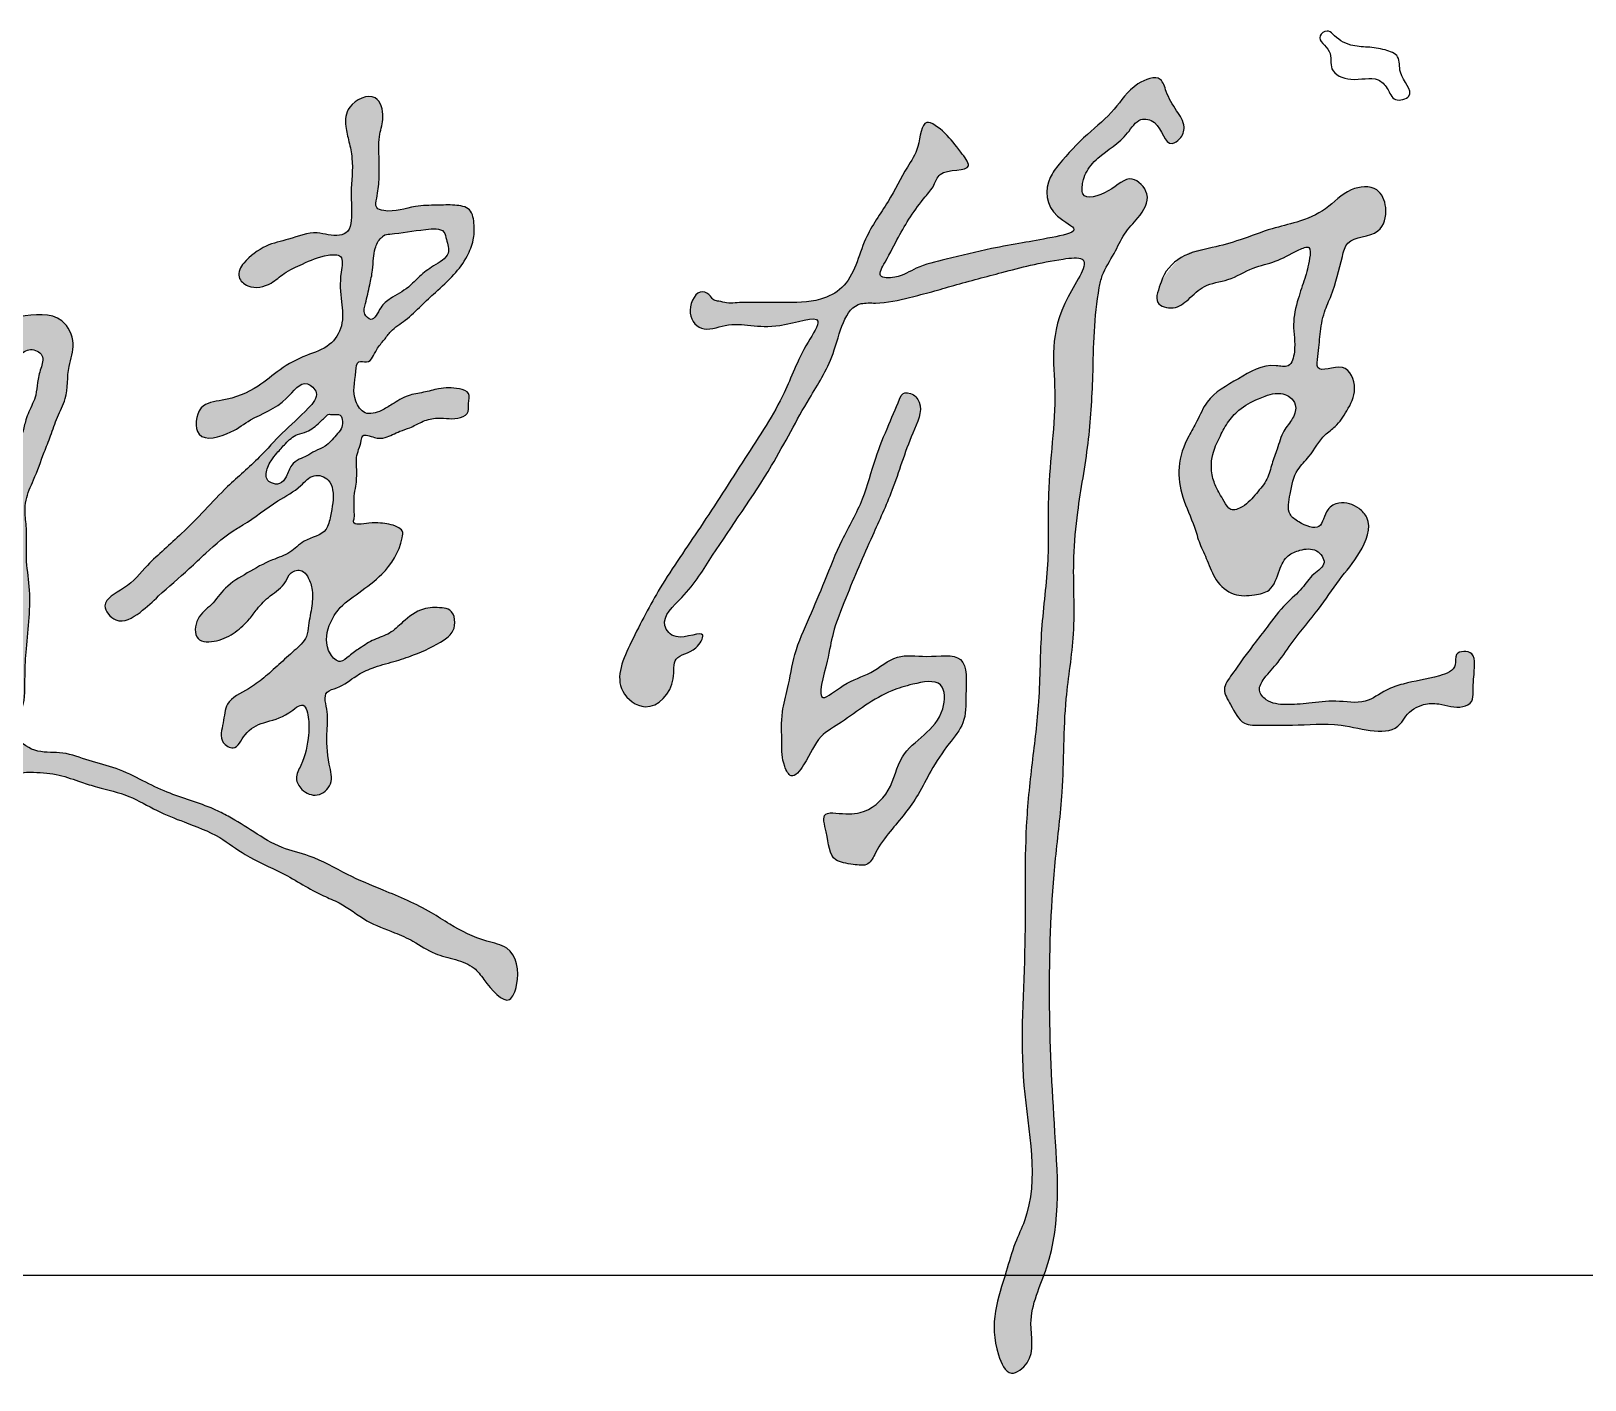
# Model space of a CAD drawing. Extents: x 30064 to 135164, y 17999 to 492668.
# Drawn here: x 132460 to 133329, y 337887 to 338642 of the extents above; entities that cross this region are included whole.
import ezdxf

# ---------------------------------------------------------------- set-up
doc = ezdxf.new("R2010")
doc.units = 0
doc.header["$LTSCALE"] = 1000
doc.header["$MEASUREMENT"] = 0
doc.layers.add('文字和字符', color=7, linetype='Continuous')

msp = doc.modelspace()

# ---------------------------------------------------------------- hatches: boundary and pattern name
at = {"layer": '文字和字符'}
h = msp.add_hatch(color=6, dxfattribs=at)
edge = h.paths.add_edge_path()
edge.add_spline(control_points=[(132858.72, 338490.05), (132858.96, 338490.05), (132883.46, 338490.17), (132898.82, 338489.7), (132920.18, 338500.14), (132924.21, 338525.09), (132939.51, 338545.27), (132948.53, 338563.75), (132957.18, 338576.04), (132958.24, 338595.64), (132973.2, 338583.48), (132978.09, 338576.6), (132989.39, 338562.18), (132968.35, 338565.83), (132965.3, 338554.9), (132955.98, 338544.54), (132946.14, 338529.19), (132939.98, 338516.12), (132932.41, 338503.35), (132946.32, 338503.79), (132955.73, 338510.46), (132975.06, 338514.79), (132994.1, 338519.77), (133015.05, 338523.38), (133027.67, 338525.69), (133049.53, 338529.97), (133027.61, 338539.52), (133026.84, 338556.76), (133037.85, 338571.14), (133049.85, 338583.72), (133066.75, 338597.23), (133074.83, 338611.68), (133092.02, 338618.25), (133095.27, 338605.92), (133100.1, 338598.13), (133106.26, 338589.27), (133103.62, 338581.72), (133094.49, 338575.83), (133092.03, 338591.26), (133079.04, 338593.85), (133071.61, 338580.38), (133059.08, 338574.04), (133050.33, 338564.08), (133048.13, 338557.2), (133046.85, 338546.44), (133064.67, 338551.45), (133074.28, 338563.24), (133087.87, 338549.98), (133079.79, 338537.41), (133070.99, 338528.68), (133065.98, 338516.67), (133059.41, 338507.53), (133054.49, 338484.31), (133054.43, 338452.85), (133052.07, 338410.73), (133045.6, 338377.28), (133042.19, 338341.64), (133044.9, 338306.64), (133037.12, 338263.2), (133038.23, 338221.1), (133027.96, 338142.31), (133029.68, 338054.23), (133037.61, 337964.7), (133015.83, 337922.93), (133022.71, 337899.93), (133006.87, 337887.31), (132993.98, 337915.38), (133003.01, 337938.07), (133009.71, 337962.98), (133025.34, 337995.03), (133010.86, 338054.04), (133017.3, 338126.55), (133015.11, 338187.05), (133019.71, 338232.13), (133024.58, 338268.66), (133024.17, 338306.67), (133029.93, 338345.2), (133027.72, 338389.34), (133035.93, 338440.7), (133027.58, 338478.5), (133055.45, 338516.55), (133026.57, 338513.14), (133006.2, 338507.48), (132980.92, 338501.04), (132963.96, 338495.92), (132949.35, 338492.3), (132936.51, 338489.15), (132915.4, 338490.79), (132910.73, 338459.83), (132892.59, 338433.04), (132872.65, 338393.15), (132845.79, 338356.63), (132828.76, 338328.19), (132810.49, 338312.47), (132821.47, 338299.1), (132839.71, 338308.95), (132831.4, 338293.51), (132818.31, 338293.16), (132821.59, 338274.98), (132806.11, 338258.38), (132784.14, 338275.18), (132797.22, 338303.43), (132812.14, 338332.06), (132835.85, 338365.79), (132858.4, 338401.48), (132881.73, 338436.69), (132889.33, 338460.21), (132906.21, 338485.69), (132871.55, 338472.25), (132855.13, 338481.06), (132834.65, 338472.26), (132825.76, 338485.33), (132833.35, 338498.54), (132839.9, 338494.13), (132841.9, 338491.04), (132845.55, 338490.72), (132850.06, 338489.01), (132858.62, 338490.05), (132858.72, 338490.05)], knot_values=[0, 0, 0, 0, 30.010681, 59.710914, 78.593199, 120.407305, 154.524141, 185.004149, 203.061643, 222.774317, 238.80713, 258.455944, 270.333782, 293.330836, 302.766156, 314.154011, 351.592667, 373.783884, 384.727657, 395.744414, 413.857163, 437.957453, 474.261753, 498.637383, 521.996218, 540.039757, 556.440551, 586.981856, 599.46137, 631.292047, 659.861277, 686.798362, 704.454635, 714.77327, 731.806988, 745.746399, 755.60273, 762.331918, 783.607358, 794.2488, 808.935268, 839.224822, 854.000646, 861.29652, 870.524529, 890.282084, 910.927322, 927.245681, 946.958313, 963.356978, 980.390735, 1000.003082, 1009.515457, 1078.314372, 1130.678307, 1184.843128, 1219.935368, 1279.461792, 1329.992924, 1402.614913, 1454.086505, 1659.988392, 1772.185683, 1817.246483, 1847.677046, 1862.240127, 1879.608782, 1944.488332, 1967.79145, 1986.349178, 2091.415626, 2201.453187, 2292.790848, 2342.000053, 2390.03078, 2446.006624, 2499.916829, 2551.206876, 2630.928051, 2705.368541, 2736.511304, 2751.139397, 2799.882761, 2838.437816, 2856.100871, 2874.060326, 2900.839764, 2911.90203, 2956.44123, 2995.684828, 3055.617738, 3138.927419, 3179.415616, 3204.798199, 3217.112426, 3237.828089, 3249.032304, 3266.585733, 3281.97368, 3312.759311, 3333.895438, 3372.534497, 3420.293911, 3476.863372, 3540.284988, 3599.822241, 3643.146119, 3661.15915, 3690.737213, 3733.200125, 3751.837118, 3768.448916, 3785.656639, 3792.541545, 3796.752385, 3800.355287, 3806.580356, 3819.839144, 3819.839144, 3819.839144, 3819.839144], degree=3, periodic=0)
h = msp.add_hatch(color=6, dxfattribs=at)
edge = h.paths.add_edge_path()
edge.add_spline(control_points=[(132579.23, 338512.05), (132579.34, 338512.18), (132591.87, 338523.75), (132604.94, 338524.77), (132619.11, 338531.02), (132630.13, 338526.18), (132638.41, 338529.39), (132639.98, 338539.2), (132638.55, 338552.44), (132640.8, 338567.49), (132638.12, 338579.77), (132635.63, 338589.07), (132636.47, 338601.44), (132654.02, 338609.06), (132658.2, 338593.74), (132654.41, 338583.41), (132654.87, 338571.48), (132655.1, 338559.28), (132654.12, 338550.55), (132652.27, 338542.68), (132662.69, 338539.74), (132672.97, 338544.39), (132686.66, 338544.31), (132696.4, 338544.8), (132706.92, 338543.19), (132708.19, 338533.22), (132707.98, 338524.49), (132703.94, 338514.8), (132696.74, 338504.82), (132687.22, 338496.5), (132678.12, 338488.06), (132670.37, 338480.12), (132662.02, 338475.26), (132657.64, 338468.72), (132652.77, 338463.85), (132650.28, 338455.3), (132642.35, 338458.09), (132641.62, 338446.42), (132639.23, 338437.83), (132646.59, 338426.22), (132655.85, 338429.06), (132662.98, 338433.56), (132670.49, 338438.35), (132679.67, 338439.51), (132689.12, 338442.27), (132697.31, 338442.65), (132706.33, 338439.87), (132704.51, 338433.43), (132705.25, 338427.17), (132696.26, 338423.97), (132687.87, 338426.34), (132678.69, 338423.51), (132672.61, 338419.86), (132665.5, 338417.9), (132659.22, 338414.15), (132652.45, 338413.75), (132645.69, 338417.31), (132644.5, 338409.97), (132641.89, 338404.97), (132642.37, 338397.62), (132642.43, 338392.32), (132641.91, 338386.84), (132640.74, 338381.86), (132641.09, 338376.94), (132640.88, 338372.88), (132641.29, 338369.93), (132639.34, 338364.84), (132649.41, 338367), (132656.44, 338366.56), (132663.25, 338365.84), (132668.53, 338362.41), (132666.68, 338351.21), (132658.85, 338338.84), (132643.99, 338327.9), (132632.38, 338319.86), (132625.55, 338307.8), (132624.23, 338296.07), (132632.86, 338287.29), (132638.6, 338292.99), (132644.55, 338296.89), (132651.91, 338301.87), (132661.21, 338304.36), (132668.82, 338312.33), (132678.26, 338319.42), (132687.95, 338319.55), (132697.26, 338318.02), (132698.3, 338306.53), (132688, 338298.76), (132676.6, 338293.48), (132662.8, 338288.88), (132651.79, 338286.27), (132641.05, 338281), (132634.22, 338274.77), (132622.79, 338272.39), (132626.73, 338260.64), (132625.35, 338248.05), (132625.82, 338234.51), (132629.97, 338220.76), (132620.64, 338212.64), (132611.65, 338216.36), (132607.35, 338224.09), (132613.2, 338234.09), (132615.44, 338245.56), (132615.89, 338256.03), (132613.29, 338268.25), (132602.2, 338257.44), (132591.22, 338255.91), (132579.63, 338250.42), (132575.15, 338238.44), (132564.71, 338244.69), (132568.33, 338254.88), (132568.6, 338267.54), (132581.15, 338272.93), (132590.6, 338279.98), (132598.94, 338287.63), (132607, 338294.92), (132614.62, 338301.54), (132615.46, 338311.08), (132617.51, 338319.78), (132617.89, 338329.37), (132615.62, 338336.1), (132611.66, 338341.13), (132604.8, 338339.51), (132602.31, 338331.5), (132593.99, 338326.42), (132587.18, 338319.55), (132581.81, 338311.83), (132574.39, 338305.11), (132565.22, 338300.13), (132550.98, 338299.54), (132552.27, 338314.48), (132561.82, 338320.65), (132568.83, 338331.58), (132581.5, 338338.85), (132593.32, 338345.83), (132605.39, 338349.36), (132613.11, 338358.26), (132625.71, 338360.11), (132628.08, 338373.06), (132630.18, 338382.2), (132626.89, 338391.97), (132617.44, 338394.84), (132609.94, 338385.29), (132595.57, 338378.29), (132584.55, 338368.93), (132570.12, 338360.6), (132560.25, 338352.05), (132546.33, 338338.69), (132533.45, 338327.89), (132521.99, 338316.56), (132508.69, 338308.44), (132497.45, 338322.7), (132515.21, 338330.52), (132526.25, 338345.01), (132547.85, 338362.64), (132566.55, 338384.71), (132586.87, 338401.68), (132601.01, 338417.98), (132612.43, 338427.31), (132622.29, 338438.74), (132612.28, 338448.27), (132601.13, 338431.39), (132585.29, 338426.87), (132572, 338416.23), (132550.62, 338410.45), (132552.77, 338433.7), (132570.79, 338435.15), (132586, 338441.14), (132599.56, 338453.21), (132613.14, 338460.52), (132627.42, 338464.71), (132635.42, 338476.95), (132633.64, 338491.81), (132632.49, 338503.14), (132635.62, 338517.08), (132622.54, 338516.56), (132613.35, 338512), (132602.03, 338507.19), (132593.92, 338499.3), (132583.52, 338497.37), (132574.02, 338503.43), (132579.17, 338511.98), (132579.23, 338512.05)], knot_values=[0, 0, 0, 0, 21.814226, 40.014518, 62.705103, 80.181203, 87.059593, 95.960741, 117.525979, 144.48919, 157.446323, 169.514731, 184.787555, 205.834293, 221.965238, 235.360358, 252.742704, 270.71375, 285.202589, 292.391017, 298.294038, 323.168932, 339.890762, 353.677583, 365.620364, 378.129251, 389.526685, 402.989381, 420.611403, 440.531037, 455.37129, 472.336878, 486.5792, 494.822314, 504.352288, 516.704907, 522.699181, 530.27695, 553.639261, 565.149337, 577.864888, 587.528817, 601.603428, 613.797645, 625.753182, 641.937729, 649.9788, 657.766267, 665.645468, 673.686615, 691.069983, 702.267642, 712.223711, 720.551303, 732.907569, 741.299569, 750.370401, 754.159277, 767.819998, 775.008381, 783.993926, 790.014194, 797.893351, 805.081778, 810.473088, 814.666318, 817.720913, 829.769177, 838.760629, 852.283854, 856.964277, 862.355586, 894.641394, 917.573479, 938.655869, 952.338385, 974.413595, 984.091028, 992.098792, 1002.565424, 1015.429981, 1028.359865, 1041.617731, 1060.692449, 1075.149999, 1081.330321, 1097.650211, 1107.252151, 1133.82575, 1149.932866, 1167.658992, 1180.945792, 1198.851742, 1207.212315, 1222.48382, 1236.906949, 1263.262694, 1278.557776, 1291.815576, 1304.435541, 1313.922398, 1324.654884, 1349.142625, 1361.020488, 1372.838601, 1385.371679, 1406.33795, 1423.525104, 1437.340436, 1446.079862, 1461.351368, 1476.168885, 1496.200813, 1510.803882, 1526.560496, 1542.662576, 1557.114579, 1565.766985, 1581.249459, 1594.824166, 1604.755407, 1610.756543, 1619.414177, 1627.419657, 1643.634371, 1658.03725, 1667.713087, 1682.728431, 1698.677316, 1713.209272, 1728.480822, 1743.495369, 1760.340716, 1781.062409, 1803.083586, 1817.90876, 1831.829559, 1851.204785, 1861.937228, 1882.369986, 1890.726834, 1902.273459, 1915.005119, 1936.427946, 1969.389218, 1974.338724, 2005.754245, 2023.168452, 2055.026844, 2074.268902, 2093.867831, 2107.78631, 2127.599717, 2153.412209, 2189.440129, 2240.453356, 2274.08225, 2299.89394, 2328.106323, 2341.387876, 2350.989816, 2370.530551, 2403.28468, 2421.19063, 2445.869309, 2466.302067, 2483.491087, 2513.600141, 2534.81948, 2557.988589, 2577.732832, 2594.915337, 2613.696208, 2636.660478, 2648.798069, 2658.352665, 2679.53953, 2695.582632, 2708.030864, 2726.091721, 2735.787779, 2747.159611, 2747.159611, 2747.159611, 2747.159611], degree=3, periodic=0)
edge = h.paths.add_edge_path(flags=16)
edge.add_spline(control_points=[(132625.94, 338427.13), (132625.89, 338427.08), (132619.98, 338421.36), (132615.89, 338417.8), (132608, 338416.29), (132602.68, 338411.43), (132598.15, 338406.21), (132594.51, 338401.94), (132592.16, 338397.25), (132590.87, 338391.73), (132594.94, 338388.54), (132599.8, 338387.96), (132603.61, 338393.03), (132605.01, 338398.9), (132609.93, 338402.41), (132614.74, 338404.14), (132619.17, 338407.28), (132625.83, 338409.4), (132629.75, 338414.78), (132634.01, 338419.02), (132634.69, 338423.15), (132633.35, 338428.04), (132629.76, 338427.32), (132625.95, 338427.15), (132625.94, 338427.13)], knot_values=[0, 0, 0, 0, 8.439041, 20.62857, 28.097042, 39.877603, 49.765051, 57.178901, 62.854461, 72.258155, 76.58164, 82.950578, 90.312624, 100.188639, 107.6845, 114.090351, 121.535477, 130.11106, 142.317774, 148.462757, 154.387511, 159.526625, 165.895648, 169.459976, 169.459976, 169.459976, 169.459976], degree=3, periodic=0)
edge = h.paths.add_edge_path(flags=16)
edge.add_spline(control_points=[(132656, 338526.11), (132655.94, 338526.06), (132651.9, 338520.06), (132651.73, 338514.55), (132651.28, 338507.42), (132649.5, 338499.06), (132647.77, 338491.13), (132645.62, 338483.94), (132651.77, 338478.12), (132655.24, 338487.82), (132662.11, 338493.1), (132670.75, 338497.42), (132677.59, 338505.14), (132685.08, 338510.62), (132695.3, 338515.96), (132692.71, 338524.1), (132691.12, 338531.98), (132676.24, 338530.65), (132665.97, 338528.01), (132658.09, 338528.29), (132656.01, 338526.12), (132656, 338526.11)], knot_values=[0, 0, 0, 0, 9.334311, 17.140719, 26.361451, 38.018579, 52.789195, 61.01517, 67.124154, 79.068588, 89.242621, 105.885881, 117.802758, 131.460083, 146.451071, 157.202444, 163.309657, 177.435607, 205.630785, 210.588468, 213.165382, 213.165382, 213.165382, 213.165382], degree=3, periodic=0)
h = msp.add_hatch(color=6, dxfattribs=at)
edge = h.paths.add_edge_path()
edge.add_spline(control_points=[(133092.07, 338501.44), (133092.13, 338501.63), (133103.45, 338519.86), (133119.91, 338519.66), (133137.27, 338525.23), (133152.56, 338531.2), (133169.13, 338534.91), (133185.01, 338541.25), (133195.68, 338554.28), (133213.5, 338556.02), (133219.26, 338542.32), (133215.04, 338525.76), (133196.52, 338527.73), (133192.01, 338510.53), (133189.25, 338497.76), (133182.68, 338484.04), (133180.72, 338472.02), (133180.27, 338462.7), (133178.04, 338449.12), (133195.97, 338458.43), (133202.36, 338441.07), (133196.44, 338430), (133190.72, 338421.03), (133181.28, 338414.78), (133176.5, 338404.86), (133166.61, 338395.73), (133164.51, 338384.23), (133162.05, 338372.08), (133170.16, 338366.21), (133182.25, 338361.2), (133183.44, 338374.34), (133192.85, 338379.37), (133201.81, 338376.32), (133210.93, 338366.5), (133203.76, 338349.03), (133191.27, 338335.02), (133179.86, 338317.33), (133167.22, 338303.13), (133158.19, 338289.08), (133150.72, 338281.51), (133145.48, 338273.19), (133151.86, 338265.75), (133162.41, 338264.68), (133175.39, 338265.75), (133190.03, 338267.95), (133205.8, 338264.55), (133216.81, 338273.18), (133230.94, 338278.05), (133243.4, 338279.32), (133258.08, 338284.71), (133255.39, 338295.14), (133267.11, 338295.43), (133267.41, 338287.01), (133266.86, 338280.08), (133266.44, 338273.28), (133266.6, 338266.24), (133258, 338262.04), (133249.12, 338265.99), (133237.54, 338265.68), (133229.82, 338260.74), (133221.23, 338245.59), (133193.17, 338256.35), (133168.85, 338253.05), (133151.17, 338253.77), (133136.5, 338253.17), (133131.96, 338264.09), (133125.45, 338273.6), (133132.37, 338282.7), (133137.78, 338290.7), (133144.52, 338299.52), (133152.29, 338309.71), (133160.54, 338320.77), (133170.92, 338329.38), (133176.11, 338337.92), (133185.72, 338343.62), (133178.88, 338353.04), (133170.27, 338351.94), (133161.96, 338348.64), (133157.48, 338339.57), (133154.79, 338328.47), (133143.26, 338326.06), (133132.09, 338325.41), (133121.98, 338334.18), (133118.34, 338345.36), (133113.45, 338354.83), (133110.2, 338367.1), (133103.52, 338380.37), (133100.62, 338398.4), (133105.8, 338412.93), (133112.76, 338424.15), (133118.27, 338438.03), (133135.69, 338447.18), (133150.27, 338456.64), (133164.61, 338452.95), (133167.84, 338465.49), (133165.02, 338477.23), (133168.21, 338491.23), (133172.57, 338503.61), (133174.83, 338511.68), (133176.11, 338522.55), (133165.08, 338517.73), (133157.17, 338512.62), (133142.29, 338509.75), (133130.57, 338501.79), (133116.19, 338500.74), (133107.91, 338491.82), (133099.93, 338485.85), (133086.2, 338487.87), (133092.04, 338501.32), (133092.07, 338501.44)], knot_values=[0, 0, 0, 0, 24.512001, 49.882294, 72.277412, 98.738469, 118.409447, 143.109669, 167.776883, 187.618262, 203.042037, 222.126752, 247.275306, 258.48372, 289.86628, 303.795246, 321.379231, 338.707377, 347.328395, 366.307106, 385.237264, 403.506228, 418.562709, 428.786369, 449.648574, 463.118664, 483.023077, 498.54091, 507.708607, 523.614939, 538.272825, 548.331434, 564.446663, 573.613544, 601.356343, 627.727416, 655.753502, 687.468657, 707.386499, 724.030195, 733.822997, 742.988374, 758.369859, 776.521682, 797.368312, 820.285411, 838.875384, 852.53501, 881.495768, 896.424896, 904.484831, 916.221913, 924.49056, 934.624145, 946.353648, 953.359124, 961.492881, 980.267656, 992.004738, 1008.557493, 1015.80342, 1061.650078, 1099.490071, 1123.473109, 1136.892554, 1154.792681, 1167.453766, 1180.555905, 1196.223819, 1209.542153, 1226.270416, 1249.735518, 1266.970627, 1281.05191, 1293.130439, 1303.91699, 1316.71909, 1326.731209, 1339.888064, 1357.279911, 1369.076666, 1385.0742, 1402.881823, 1419.32573, 1433.82478, 1447.087554, 1471.921893, 1495.500471, 1520.791964, 1533.894554, 1550.83807, 1581.024251, 1611.984954, 1621.45011, 1633.096343, 1654.387173, 1674.742462, 1691.115782, 1707.380906, 1715.678547, 1723.570803, 1743.940975, 1761.902668, 1783.344225, 1802.439161, 1818.418402, 1831.919163, 1844.453477, 1860.498716, 1860.498716, 1860.498716, 1860.498716], degree=3, periodic=0)
edge = h.paths.add_edge_path(flags=16)
edge.add_spline(control_points=[(133146.46, 338436.1), (133146.33, 338436.04), (133134.66, 338430.32), (133129.17, 338422.99), (133124.5, 338414.12), (133120.73, 338406.07), (133119.85, 338397.42), (133121.19, 338389.91), (133124.37, 338383.65), (133127.39, 338378.74), (133130.67, 338372.6), (133139.57, 338376.15), (133144.96, 338382.96), (133151.9, 338390.6), (133153.8, 338399.83), (133157.44, 338408.51), (133159.62, 338417.95), (133165.95, 338424.47), (133168.34, 338432.2), (133163.76, 338438.52), (133156.25, 338439.61), (133151.56, 338438.22), (133146.51, 338436.11), (133146.46, 338436.1)], knot_values=[0, 0, 0, 0, 17.49913, 30.768414, 43.809406, 57.820521, 67.761158, 79.395962, 89.172864, 96.402516, 104.532234, 113.624822, 128.719094, 142.570854, 155.091253, 167.081152, 182.063386, 194.044375, 204.792336, 212.007375, 223.839632, 231.821798, 237.531752, 237.531752, 237.531752, 237.531752], degree=3, periodic=0)
h = msp.add_hatch(color=6, dxfattribs=at)
edge = h.paths.add_edge_path()
edge.add_spline(control_points=[(132431.47, 338477.3), (132431.7, 338477.38), (132456.7, 338483.28), (132476.41, 338485.12), (132486.09, 338467.18), (132479.87, 338452.75), (132481.37, 338438.05), (132474.64, 338425.97), (132471.5, 338415.73), (132466.7, 338404.18), (132463.21, 338393.92), (132458.28, 338383.43), (132456.17, 338374.13), (132458.44, 338361.42), (132456.89, 338347.29), (132460.93, 338324.95), (132458, 338302.82), (132456.55, 338280.23), (132457.37, 338265.26), (132451.48, 338254.84), (132452.55, 338244.16), (132464.2, 338237.46), (132478.56, 338239.15), (132492.8, 338233.24), (132508.32, 338229.89), (132522.36, 338222.64), (132540.06, 338213.81), (132556.95, 338209.59), (132572.9, 338201.49), (132585.14, 338193.62), (132599.59, 338184.47), (132618.68, 338180.48), (132636.38, 338169.82), (132659.6, 338160.32), (132679.25, 338152.04), (132697.35, 338140.18), (132710.99, 338133.04), (132730.71, 338129.57), (132734.28, 338112.92), (132726.96, 338094.24), (132714.81, 338109.36), (132707.96, 338118.82), (132697.37, 338122.82), (132685.17, 338125.25), (132674.76, 338132.7), (132661.84, 338138.31), (132647.04, 338143.53), (132635.42, 338153.43), (132618.4, 338159.96), (132602.1, 338171.21), (132581.2, 338179.23), (132564.96, 338192.39), (132547.47, 338198.72), (132530.17, 338205.52), (132515.08, 338214.7), (132500.14, 338218.03), (132487.23, 338221.97), (132475.52, 338226.38), (132463.77, 338227.23), (132450.71, 338227.48), (132448.05, 338216.45), (132445.33, 338205.29), (132433.5, 338195.67), (132428.26, 338180.1), (132414.43, 338177.53), (132400.78, 338177.35), (132394.89, 338193.51), (132380.96, 338201.3), (132374.41, 338220.15), (132389.89, 338230.17), (132398.91, 338240.66), (132411.88, 338248.82), (132422.88, 338257.89), (132437.29, 338248.93), (132441.63, 338260.68), (132442.35, 338270.12), (132443.3, 338283.86), (132447.41, 338302.17), (132444.39, 338325.16), (132444.98, 338349.5), (132441.5, 338368.83), (132444.16, 338383.59), (132448.35, 338394.94), (132453.06, 338403.14), (132453.27, 338411.56), (132455.96, 338417.48), (132457.19, 338425.27), (132460.59, 338431.93), (132463.35, 338438.75), (132463.61, 338445.68), (132465.54, 338452.55), (132468.29, 338461), (132459.33, 338465.27), (132454.18, 338460.36), (132447.8, 338458.92), (132447.57, 338450.36), (132435.94, 338454.5), (132432.5, 338462.31), (132432.31, 338469.34), (132433.37, 338473.92), (132431.43, 338477.29), (132431.47, 338477.3)], knot_values=[0, 0, 0, 0, 31.567408, 64.804615, 84.514899, 102.449572, 127.665217, 143.393176, 158.761139, 172.306084, 195.386314, 203.777391, 220.63047, 233.896682, 257.032253, 279.176201, 327.700844, 348.661996, 374.096735, 388.033075, 396.915328, 415.877792, 435.250381, 456.66983, 478.431065, 501.305126, 522.015154, 560.722472, 573.046245, 596.2976, 621.456877, 643.421109, 676.452722, 706.559804, 747.979879, 764.804525, 796.369237, 812.756663, 842.42195, 854.740888, 879.873646, 891.588111, 907.370515, 923.988969, 943.623296, 959.405623, 982.733778, 1008.381509, 1021.700495, 1058.208083, 1090.24983, 1114.093944, 1144.201026, 1166.925646, 1191.573171, 1217.002209, 1229.971469, 1248.063792, 1268.029249, 1281.440462, 1294.753802, 1308.690116, 1329.858381, 1355.865323, 1368.43417, 1386.209945, 1406.30905, 1430.06276, 1453.845898, 1470.989804, 1499.087867, 1512.54167, 1535.266273, 1553.042048, 1560.571233, 1580.172383, 1594.917168, 1617.197884, 1657.975453, 1689.943564, 1718.67234, 1738.776712, 1751.36341, 1769.195262, 1777.025624, 1785.794542, 1795.901638, 1809.568461, 1816.675984, 1826.397683, 1837.686133, 1847.881877, 1857.816128, 1868.115168, 1875.917125, 1881.585263, 1896.597226, 1905.82176, 1918.671785, 1923.218896, 1927.782629, 1927.782629, 1927.782629, 1927.782629], degree=3, periodic=0)
edge = h.paths.add_edge_path(flags=17)
edge.add_spline(control_points=[(132401.72, 338222.89), (132401.66, 338222.85), (132395.99, 338219.19), (132395.9, 338213.22), (132396.32, 338207.51), (132398.57, 338201.18), (132403.82, 338197.94), (132406.07, 338192.83), (132410.3, 338191.38), (132414.1, 338191.34), (132416.98, 338193.77), (132420.18, 338196.34), (132423.9, 338197.29), (132427.93, 338198.77), (132430.44, 338202.43), (132433.8, 338206.65), (132436.46, 338213.63), (132438.4, 338221.49), (132441.91, 338229.54), (132441.55, 338235.44), (132442.32, 338242.91), (132432.25, 338242.58), (132424.58, 338245.12), (132418.91, 338240.9), (132414.84, 338237.85), (132412.29, 338234.34), (132410.19, 338230.91), (132407.31, 338228.71), (132406.06, 338225.24), (132401.78, 338222.92), (132401.72, 338222.89)], knot_values=[0, 0, 0, 0, 9.663903, 14.696519, 25.589324, 33.287033, 41.448102, 50.312117, 54.669885, 59.317586, 65.471876, 69.610934, 76.339168, 81.250991, 86.994431, 94.228062, 103.814692, 117.550507, 128.275999, 139.362893, 142.658643, 157.109971, 167.517587, 177.222957, 183.783609, 188.977779, 195.04957, 200.641099, 203.083872, 211.139425, 211.139425, 211.139425, 211.139425], degree=3, periodic=0)
h = msp.add_hatch(color=6, dxfattribs=at)
edge = h.paths.add_edge_path()
edge.add_spline(control_points=[(132946.78, 338438.01), (132946.71, 338437.83), (132938.36, 338418.24), (132931.97, 338402.95), (132926.01, 338378.87), (132913.37, 338357.7), (132904.43, 338335.03), (132895.6, 338313.81), (132886.57, 338294.31), (132884.12, 338275.95), (132879.37, 338259.81), (132880.22, 338244.64), (132879.85, 338233.26), (132885.63, 338222.07), (132895.57, 338235.22), (132899.19, 338247), (132914.49, 338255.57), (132926.59, 338264.94), (132940.19, 338272.89), (132953.45, 338276.75), (132971.56, 338280.25), (132971.27, 338251.98), (132945.76, 338242.61), (132942.1, 338216.19), (132925.95, 338202.88), (132913.64, 338204.21), (132901.68, 338204.85), (132906.31, 338190.69), (132906.49, 338177.25), (132919.22, 338175.89), (132928.87, 338174.21), (132933.27, 338184.94), (132942.79, 338196.97), (132955.11, 338211.27), (132963.62, 338229.21), (132972.32, 338242.07), (132983.26, 338255.02), (132982.56, 338271.11), (132984.63, 338295.14), (132961.11, 338290.82), (132944.02, 338294.17), (132929.9, 338281.41), (132916.26, 338278.58), (132897.64, 338262.03), (132906.13, 338290.13), (132908.26, 338305.94), (132918.01, 338330.37), (132929.02, 338356.27), (132943.22, 338386.8), (132950.19, 338411.6), (132959.69, 338430.48), (132953.69, 338440.85), (132946.81, 338438.06), (132946.78, 338438.01)], knot_values=[0, 0, 0, 0, 24.542793, 52.435959, 85.650583, 121.512598, 155.916917, 186.540407, 217.474406, 244.606868, 263.102829, 287.388558, 305.597528, 314.527085, 327.332873, 353.193682, 372.630675, 395.352625, 418.617204, 435.772151, 457.249665, 475.959444, 524.49024, 552.742939, 580.507685, 599.437854, 607.362997, 621.159879, 644.090151, 657.95728, 669.398503, 679.892715, 700.008206, 736.031643, 756.664286, 782.242284, 801.590045, 823.390719, 851.090423, 877.54929, 900.135028, 924.011869, 947.574779, 965.855715, 994.232281, 1016.328926, 1045.309406, 1098.032674, 1136.336698, 1183.774373, 1208.195694, 1217.866995, 1225.149506, 1225.149506, 1225.149506, 1225.149506], degree=3, periodic=0)

# ---------------------------------------------------------------- linework, layer by layer
msp.add_line((126164.17, 337945.94), (134164.17, 337945.94))
at = {"layer": '文字和字符', "color": 6}
for points, start_tangent, end_tangent in [([(133187.99, 338640.25), (133198.15, 338634), (133207.53, 338632.83), (133217.3, 338631.27), (133224.34, 338627.36), (133225.9, 338618.77), (133230.59, 338605.49), (133223.17, 338603.54), (133218.48, 338609.79), (133213.4, 338614.47), (133198.15, 338614.86), (133187.6, 338620.72), (133186.03, 338630.49), (133180.95, 338639.08), (133184.86, 338641.82), (133187.99, 338640.25)], (0.676765, -0.736199), (0.676765, -0.736199)), ([(132858.72, 338490.05), (132880.35, 338490.05), (132901.68, 338491.84), (132913.62, 338498.36), (132926.87, 338525.43), (132939.41, 338546.57), (132950.22, 338565.69), (132956.04, 338577.33), (132961.03, 338590.63), (132971.02, 338584.81), (132980.17, 338574.01), (132984.33, 338566.52), (132968.52, 338561.54), (132965.05, 338555.69), (132960.2, 338549.07), (132945.23, 338526.62), (132937.74, 338512.49), (132935.25, 338505.01), (132943.15, 338504.19), (132955.21, 338509.17), (132971.85, 338514.15), (132997.32, 338520.13), (133014.59, 338523.33), (133031.14, 338526.39), (133043.38, 338530.78), (133034.23, 338538.26), (133030.08, 338559.87), (133035.07, 338567.36), (133050.87, 338583.98), (133065.84, 338598.11), (133079.15, 338612.24), (133091.63, 338614.74), (133094.96, 338608.09), (133100.78, 338597.28), (133104.94, 338588.14), (133102.44, 338581.49), (133098.28, 338578.99), (133088.3, 338590.63), (133080.82, 338592.29), (133073.33, 338584.81), (133056.69, 338570.68), (133050.04, 338562.37), (133048.38, 338557.38), (133048.38, 338550.73), (133062.52, 338552.39), (133075.83, 338559.04), (133084.14, 338550.73), (133079.15, 338537.43), (133071.67, 338528.29), (133065.84, 338517.48), (133059.19, 338505.01), (133057.53, 338498.36), (133053.91, 338448.91), (133051.27, 338411.27), (133045.48, 338372.67), (133043.3, 338347.47), (133043.1, 338304.57), (133039.07, 338268.38), (133036.77, 338216.1), (133033.13, 338179.18), (133032.41, 338030.8), (133028.04, 337950.07), (133019.31, 337918.79), (133017.12, 337896.97), (133008.39, 337891.15), (133001.11, 337901.33), (133005.48, 337947.88), (133010.57, 337963.89), (133015.67, 337976.25), (133015.42, 338051.97), (133015.9, 338131.26), (133016.71, 338197.08), (133019.92, 338232.4), (133023.56, 338266.82), (133025.26, 338307.12), (133028.71, 338345.82), (133029.1, 338382.78), (133032.64, 338440.12), (133040.16, 338493.24), (133047.89, 338514.31), (133037.35, 338514.31), (133003.05, 338506.76), (132976.21, 338499.56), (132963.98, 338496.04), (132951.44, 338492.82), (132932.39, 338489.71), (132924.43, 338489.36), (132908.64, 338461.42), (132895.46, 338436.39), (132874.28, 338398.76), (132841.32, 338348.57), (132824.06, 338325.05), (132814.65, 338309.37), (132820.92, 338303.09), (132835.83, 338303.88), (132831.91, 338296.82), (132820.92, 338290.55), (132819.35, 338279.57), (132803.66, 338263.89), (132791.11, 338272.51), (132795.81, 338299.96), (132812.03, 338330.31), (132834.47, 338364.35), (132859.37, 338402.68), (132881.34, 338439.53), (132894.68, 338467.76), (132900.17, 338479.52), (132878.99, 338477.17), (132848.38, 338477.17), (132835.05, 338475.6), (132828.77, 338485.79), (132835.83, 338495.99), (132840.11, 338493.48), (132842.26, 338491.34), (132844.78, 338490.71), (132849.17, 338489.78), (132858.72, 338490.05)], (1, 0), (1, 0)), ([(132579.23, 338512.05), (132591.76, 338521.55), (132604.28, 338525.43), (132620.27, 338528.89), (132632.79, 338527.59), (132637.28, 338529.7), (132639.27, 338535.79), (132639.27, 338551.34), (132639.71, 338570.76), (132638.01, 338579.94), (132636.25, 338588.46), (132638.41, 338599.25), (132652.67, 338604.43), (132656.99, 338593.64), (132655.26, 338584.14), (132654.83, 338571.62), (132654.83, 338558.67), (132653.53, 338548.31), (132653.53, 338543.13), (132657.42, 338541.41), (132675.19, 338543.71), (132687.22, 338544.43), (132697.16, 338544.43), (132705.37, 338541.84), (132707.96, 338533.2), (132707.53, 338525), (132704.07, 338515.94), (132696.73, 338505.58), (132686.36, 338495.65), (132678.55, 338488.35), (132669.51, 338480.11), (132661.43, 338473.79), (132657.72, 338469.14), (132653.53, 338463.7), (132647.91, 338456.79), (132643.59, 338456.79), (132641.87, 338451.61), (132641.87, 338434.78), (132647.05, 338428.3), (132656.12, 338429.6), (132662.17, 338433.05), (132671.12, 338437.83), (132679.69, 338439.75), (132688.09, 338441.69), (132699.75, 338441.69), (132704.93, 338439.09), (132704.93, 338433.48), (132704.07, 338427.87), (132698.89, 338425.28), (132686.36, 338425.28), (132678.58, 338423.12), (132672.13, 338419.98), (132666.49, 338417.94), (132658.28, 338414.49), (132652.23, 338414.49), (132645.75, 338415.35), (132644.89, 338412.76), (132642.3, 338403.26), (132642.3, 338398.08), (132642.3, 338391.61), (132641.87, 338387.29), (132641, 338381.68), (132641, 338376.5), (132641, 338372.61), (132641, 338369.59), (132640.57, 338367.43), (132649.21, 338366.57), (132655.69, 338366.57), (132665.19, 338364.41), (132667.78, 338362.25), (132667.78, 338358.37), (132656.4, 338338.08), (132643.55, 338327.68), (132631.93, 338317.9), (132627.04, 338309.34), (132627.65, 338293.44), (132633.15, 338289.16), (132638.05, 338292.22), (132644.15, 338296.65), (132652.12, 338301.39), (132660.69, 338305.06), (132668.03, 338311.17), (132679.65, 338318.51), (132690.05, 338319.12), (132694.34, 338317.9), (132696.17, 338306.28), (132691.28, 338301.39), (132674.15, 338292.83), (132663.13, 338289.16), (132650.9, 338285.49), (132642.33, 338281.21), (132631.32, 338274.49), (132625.81, 338272.04), (132625.81, 338261.04), (132625.81, 338250.64), (132627.04, 338231.69), (132627.65, 338220.68), (132620.31, 338214.57), (132611.74, 338217.63), (132608.68, 338223.74), (132611.13, 338231.08), (132615.41, 338248.2), (132615.41, 338256.76), (132612.35, 338264.71), (132604.4, 338260.43), (132590.33, 338254.92), (132579.93, 338248.2), (132573.2, 338240.86), (132567.69, 338243.92), (132567.69, 338254.92), (132570.14, 338265.32), (132581.76, 338273.88), (132590.33, 338279.99), (132598.83, 338287.51), (132607.46, 338295.28), (132614.19, 338303.23), (132615.41, 338309.34), (132617.25, 338320.34), (132617.25, 338330.13), (132614.8, 338336.85), (132611.74, 338339.91), (132605.62, 338338.69), (132602.56, 338333.8), (132594, 338325.85), (132586.66, 338318.51), (132582.37, 338313.01), (132574.42, 338305.67), (132564.02, 338300.78), (132553.62, 338302), (132553.62, 338313.01), (132560.96, 338320.96), (132568.91, 338330.13), (132581.15, 338338.69), (132595.22, 338346.02), (132605.01, 338350.3), (132612.96, 338356.42), (132625.2, 338363.14), (132627.65, 338370.48), (132628.87, 338385.15), (132626.42, 338390.66), (132618.47, 338393.1), (132611.13, 338387.6), (132598.28, 338379.04), (132578.7, 338365.59), (132575.64, 338363.75), (132557.9, 338349.69), (132548.72, 338341.13), (132531.59, 338325.85), (132521.19, 338316.68), (132507.73, 338312.4), (132501.61, 338320.34), (132512.01, 338330.13), (132525.47, 338342.97), (132544.44, 338360.7), (132570.14, 338386.99), (132587.88, 338403.5), (132600.73, 338416.95), (132615.41, 338431.01), (132619.69, 338439.57), (132614.8, 338444.46), (132603.17, 338436.51), (132582.99, 338424.28), (132571.97, 338417.56), (132554.23, 338416.34), (132555.45, 338431.01), (132567.08, 338435.29), (132587.27, 338443.24), (132599.5, 338452.41), (132614.19, 338460.36), (132627.04, 338466.47), (132633.77, 338476.87), (132633.84, 338490.4), (132633.63, 338506.95), (132633.25, 338515.69), (132626.41, 338516.45), (132611.96, 338511.51), (132601.7, 338506.19), (132594.47, 338500.87), (132581.54, 338499.35), (132576.6, 338504.29), (132579.23, 338512.05)], (0.662995, 0.748624), (0.662995, 0.748624)), ([(133092.07, 338501.44), (133103.26, 338515.11), (133120.67, 338520.7), (133136.21, 338525.05), (133154.24, 338531.26), (133167.92, 338534.99), (133184.08, 338542.45), (133198.38, 338553.01), (133212.68, 338553.01), (133217.65, 338543.07), (133213.3, 338530.02), (133196.51, 338523.19), (133193.41, 338515.73), (133187.19, 338493.99), (133183.46, 338484.67), (133180.97, 338472.24), (133179.73, 338459.82), (133179.73, 338453.61), (133193.41, 338453.61), (133200.24, 338441.8), (133195.89, 338429.38), (133189.43, 338420.66), (133183.78, 338415.93), (133174.76, 338403.9), (133168.54, 338396.45), (133164.19, 338382.78), (133164.19, 338371.6), (133169.16, 338367.25), (133180.35, 338364.76), (133185.32, 338374.08), (133191.54, 338377.81), (133202.73, 338374.7), (133207.08, 338369.73), (133203.06, 338350.15), (133191.78, 338334.86), (133180.01, 338318.44), (133165.86, 338300.49), (133157.44, 338288.86), (133149.76, 338279.65), (133147.07, 338273.13), (133150.91, 338267.75), (133161.67, 338265.07), (133174.73, 338265.84), (133189.71, 338266.99), (133206.22, 338266.99), (133218.13, 338273.13), (133227.34, 338276.58), (133247.7, 338281.19), (133256.53, 338287.33), (133257.3, 338293.09), (133265.75, 338293.47), (133267.29, 338287.71), (133266.9, 338280.42), (133266.52, 338271.98), (133265.75, 338266.99), (133260.76, 338263.92), (133247.32, 338265.45), (133238.87, 338265.07), (133228.88, 338258.54), (133225.81, 338254.32), (133192.78, 338253.55), (133165.51, 338253.55), (133148.23, 338253.55), (133138.62, 338254.7), (133130.94, 338265.07), (133127.49, 338273.51), (133131.71, 338281.96), (133138.24, 338291.17), (133144, 338298.84), (133151.3, 338308.44), (133162.05, 338321.49), (133170.85, 338330.25), (133177.41, 338337.99), (133183.18, 338344.52), (133178.95, 338351.04), (133169.73, 338351.43), (133163.2, 338348.36), (133158.21, 338340.3), (133152.45, 338329.17), (133144.38, 338326.48), (133132.86, 338326.86), (133122.88, 338334.92), (133117.88, 338345.67), (133113.68, 338355.24), (133110.7, 338364.32), (133104.26, 338381.02), (133102.09, 338397.87), (133107.52, 338415.26), (133112.08, 338423.53), (133117.86, 338434.29), (133135.27, 338447.34), (133156.34, 338454.66), (133163.16, 338454.66), (133166.57, 338462.33), (133166.15, 338477.67), (133168.74, 338492.11), (133172.36, 338503.34), (133175.1, 338514.73), (133174.67, 338520.7), (133169.13, 338519.42), (133155.92, 338513.03), (133143.55, 338509.19), (133129.48, 338502.8), (133116.27, 338498.97), (133107.32, 338491.73), (133098.79, 338487.04), (133090.26, 338490.02), (133092.07, 338501.44)], (0.284283, 0.95874), (0.284283, 0.95874)), ([(132656, 338526.11), (132652.71, 338520.24), (132651.71, 338514.71), (132651.18, 338508.08), (132649.65, 338499.82), (132647.22, 338489.46), (132646.92, 338483.54), (132650.18, 338480.58), (132655.81, 338487.09), (132661.14, 338492.12), (132671.21, 338498.64), (132677.43, 338504.56), (132685.32, 338510.44), (132693.43, 338517.58), (132692.54, 338525.28), (132691.06, 338529.42), (132680.99, 338530.9), (132660.84, 338528.24), (132657.38, 338527.35), (132656, 338526.11)], (-0.774883, -0.632104), (-0.774883, -0.632104)), ([(132431.47, 338477.3), (132453.71, 338482.06), (132477.55, 338479.68), (132483.9, 338466.98), (132481.52, 338454.27), (132479.36, 338436.23), (132474.99, 338425.77), (132471.19, 338415.37), (132467.66, 338406.27), (132461.66, 338390.76), (132459.27, 338385.2), (132456.89, 338373.29), (132457.68, 338363.76), (132457.68, 338347.09), (132459.27, 338331.21), (132457.68, 338296.28), (132456.89, 338281.2), (132455.3, 338262.93), (132452.12, 338253.41), (132452.92, 338247.06), (132464.04, 338239.12), (132477.95, 338237.96), (132492.8, 338233.74), (132507.84, 338229.31), (132522.83, 338222.44), (132536.34, 338216.09), (132562.55, 338206.57), (132570.5, 338202.6), (132584.8, 338193.86), (132600.69, 338185.13), (132615.78, 338180.37), (132637.23, 338170.04), (132657.09, 338161.31), (132684.1, 338148.61), (132694.43, 338142.26), (132715.09, 338132.73), (132726.21, 338128.76), (132731.77, 338108.12), (132727.8, 338100.18), (132713.5, 338111.29), (132707.94, 338117.64), (132697.61, 338122.41), (132686.14, 338125.84), (132673.78, 338132.73), (132663.45, 338137.49), (132648.04, 338144.21), (132632.46, 338154.17), (132623.73, 338158.14), (132600.69, 338170.84), (132580.03, 338181.16), (132565.73, 338190.69), (132545.87, 338199.42), (132530.77, 338205.77), (132514.88, 338213.71), (132497.33, 338218.97), (132488.39, 338221.71), (132475.96, 338225.62), (132461.66, 338227.21), (132452.12, 338225.62), (132448.15, 338216.89), (132444.97, 338207.36), (132435.44, 338195.45), (132424.32, 338180.37), (132415.58, 338177.98), (132402.87, 338179.57), (132394.22, 338191.2), (132382.21, 338203.39), (132378.24, 338220.06), (132386.98, 338228.8), (132402.07, 338242.29), (132410.02, 338247.85), (132425.11, 338254.2), (132437.82, 338252.61), (132440.3, 338257.44), (132442.43, 338271.41), (132443.38, 338281.99), (132445.77, 338297.87), (132444.97, 338327.24), (132444.18, 338350.27), (132442.59, 338370.91), (132444.97, 338385.2), (132448.12, 338393.71), (132452.84, 338405.66), (132453.61, 338411.25), (132455.57, 338417.26), (132457.37, 338424.32), (132461.13, 338433.42), (132462.87, 338438.24), (132463.83, 338445.18), (132465.76, 338453.08), (132466.34, 338460.4), (132459.98, 338463.68), (132453.23, 338460.6), (132448.4, 338457.7), (132447.05, 338453.85), (132436.44, 338455.97), (132433.17, 338461.75), (132432.78, 338471), (132432.78, 338474.28), (132431.47, 338477.3)], (0.945021, 0.327011), (0.945021, 0.327011)), ([(132946.78, 338438.01), (132939.86, 338421.73), (132932.53, 338403.01), (132925.2, 338380.23), (132913.8, 338357.03), (132904.03, 338334.25), (132895.48, 338313.9), (132887.34, 338293.15), (132883.27, 338274.03), (132880.42, 338261), (132880.01, 338243.51), (132881.64, 338230.49), (132885.3, 338225.2), (132892.22, 338231.3), (132902, 338247.17), (132913.4, 338255.31), (132926.83, 338264.67), (132941.49, 338272.8), (132953.3, 338276.47), (132968.77, 338276.06), (132969.99, 338262.63), (132947.46, 338235.88), (132939.51, 338217.14), (132923.88, 338204.65), (132910.24, 338204.36), (132904.56, 338203.79), (132904.84, 338193.85), (132910.24, 338178.24), (132919.9, 338175.68), (132928.14, 338175.97), (132932.4, 338182.21), (132940.64, 338194.14), (132956.27, 338214.87), (132963.38, 338227.93), (132973.61, 338243.26), (132981.28, 338254.91), (132982.98, 338270.52), (132979.93, 338290.25), (132960.95, 338292.06), (132944.68, 338291.61), (132929.77, 338283.03), (132914.4, 338275.8), (132903.1, 338269.02), (132905.36, 338289.35), (132908.72, 338304.92), (132915.76, 338324.58), (132930.67, 338359.52), (132941.61, 338384.87), (132953.31, 338416.99), (132956.83, 338434.23), (132951.9, 338439.16), (132946.78, 338438.01)], (-0.394162, -0.919041), (-0.394162, -0.919041)), ([(133146.46, 338436.1), (133135.58, 338429.72), (133129.2, 338422.6), (133124.7, 338414.35), (133120.95, 338404.97), (133120.2, 338397.85), (133121.7, 338389.6), (133124.7, 338383.23), (133127.33, 338378.73), (133131.08, 338374.23), (133137.46, 338375.73), (133145.34, 338383.23), (133151.27, 338391.26), (133154.1, 338399.82), (133156.97, 338407.97), (133160.72, 338418.1), (133165.6, 338425.22), (133167.12, 338432.82), (133164.13, 338437.07), (133155.84, 338439.1), (133150.28, 338437.63), (133146.46, 338436.1)], (-0.928724, -0.370772), (-0.928724, -0.370772)), ([(132625.94, 338427.13), (132621.54, 338422.92), (132614.41, 338417.8), (132609.28, 338416.15), (132602.51, 338411.03), (132597.75, 338405.73), (132594.46, 338401.52), (132592.63, 338397.86), (132592.26, 338391.1), (132594.64, 338389.08), (132599.22, 338388.72), (132602.88, 338392.56), (132605.99, 338398.96), (132610.23, 338402.3), (132614.42, 338404.23), (132619.08, 338406.9), (132624.65, 338409.57), (132630.88, 338415.79), (132633.62, 338419.26), (132634.35, 338423.47), (132633.07, 338426.94), (132628.5, 338427.31), (132625.94, 338427.13)], (-0.672398, -0.74019), (-0.672398, -0.74019))]:
    msp.add_spline(points, degree=3, dxfattribs=dict(at, start_tangent=start_tangent, end_tangent=end_tangent))

doc.saveas('drawing.dxf')
